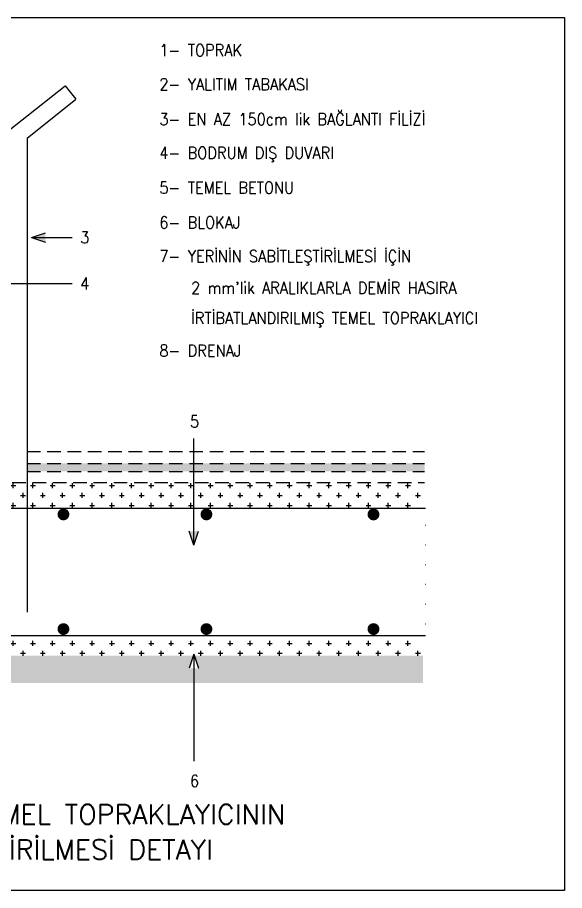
# Model space of a CAD drawing. Header units: millimetres. Extents: x 1852829 to 1882754, y -270850 to -231658.
# Drawn here: x 1857949 to 1858434, y -239024 to -238249 of the extents above; entities that cross this region are included whole.
import ezdxf

# ---------------------------------------------------------------- set-up
doc = ezdxf.new("R2010")
doc.units = ezdxf.units.MM
doc.linetypes.add('DASHED', pattern=[0.75, 0.5, -0.25])
doc.layers.add('DETAYLAR', color=7, linetype='Continuous')
doc.styles.add('ELEKTRIK', font='romanstw.shx', dxfattribs={"height": 0.2})
doc.styles.get("Standard").update_dxf_attribs({"font": 'ARIALN.TTF'})
doc.linetypes.add('DIYAFON-HATTI', pattern='A,12.7,-5.08,["DF",Standard,S=2.54,R=0,X=-2.54,Y=-1.27],-5.08', length=22.86)

# ---------------------------------------------------------------- blocks, each defined once
blk = doc.blocks.new('TD7')
at = {"linetype": 'Continuous', "ltscale": 40}
for points in [[(-53.5, 958.9), (-53.5, 972.6), (-74.2, 965.8)], [(172.7, 531.2), (159, 531.2), (165.9, 510.6)], [(172.7, 328.7), (159, 328.7), (165.9, 349.4)]]:
    blk.add_hatch(color=256, dxfattribs=at).paths.add_polyline_path(points)
h = blk.add_hatch(dxfattribs=at)
h.set_pattern_fill('AR-CONC,_I', color=256, scale=5.833333, style=2)
h.set_pattern_definition([(50, (-23634.8, -8735.487), (41.840177, -3.66054), [4.375, -48.125]), (355, (-23634.8, -8735.487), (-8.09383, 43.877874), [3.5, -38.5]), (100.4514, (-23631.313, -8735.79), (33.74638, 40.217307), [3.71818, -40.89996]), (46.1842, (-23634.8, -8723.82), (62.25573, -9.65528), [6.5625, -72.1875]), (96.6356, (-23629.61, -8724.625), (54.52199, 56.82354), [5.57727, -61.34992]), (351.1842, (-23634.8, -8723.82), (54.52195, 56.82359), [5.25, -57.75]), (21, (-23628.967, -8726.737), (34.81958, -23.4861), [4.375, -48.125]), (326, (-23628.967, -8726.737), (14.193394, 42.30042), [3.5, -38.5]), (71.4514, (-23626.065, -8728.694), (49.012987, 18.81428), [3.71818, -40.89996]), (37.5, (-23634.8, -8735.487), (0.709325, 19.418808), [0, -38.033333, 0, -39.083333, 0, -38.645833]), (7.5, (-23634.8, -8735.487), (15.345723, 23.00735), [0, -22.283333, 0, -37.158333, 0, -14.729167]), (327.5, (-23647.808, -8735.487), (31.139642, -1.315701), [0, -14.583333, 0, -45.5, 0, -60.375]), (317.5, (-23653.642, -8735.487), (34.019193, 5.839457), [0, -18.958333, 0, -30.216667, 0, -42.875])])
edge = h.paths.add_edge_path()
edge.add_line((-491.2, 306.7), (-647.7, 306.7))
edge.add_line((-647.7, 306.7), (-647.7, 623.7))
edge.add_line((-647.7, 623.7), (-491.2, 623.7))
edge.add_line((-491.2, 623.7), (-491.2, 347.1))
edge.add_line((-503.7, 306.7), (504.3, 306.7))
edge.add_line((504.3, 306.7), (504.3, 347.1))
edge.add_line((504.3, 347.1), (-491.2, 347.1))
h = blk.add_hatch(dxfattribs=at)
h.set_pattern_fill('AR-B816C,_I', color=256, scale=0.583333, style=2)
h.set_pattern_definition([(0, (-23634.8, -8647.2173), (4.6666667, 4.6666667), [9.1145833, -0.21875]), (0, (-23639.4666, -8646.9986), (4.6666667, 4.6666667), [9.1145833, -0.21875]), (90, (-23634.8, -8647.2173), (-4.6666667, 4.6666667), [-4.8854167, 4.4479167]), (90, (-23635.0187, -8647.2173), (-4.6666667, 4.6666667), [-4.8854167, 4.4479167])])
h.paths.add_polyline_path([(506.6, 631.5), (-80.8, 631.5), (-80.8, 619.8), (506.6, 619.8)])
h = blk.add_hatch(dxfattribs=at)
h.set_pattern_fill('CROSS,_I', color=256, scale=58.333333, style=2)
h.set_pattern_definition([(0, (-23634.8, -8647.217), (14.583333, 14.583333), [7.291667, -21.875]), (90, (-23631.154, -8650.863), (-14.583333, 14.583333), [7.291667, -21.875])])
h.paths.add_polyline_path([(-492.6, 603.6), (506.6, 603.6), (506.6, 346.6), (-492.6, 346.6)])
edge = h.paths.add_edge_path()
edge.add_line((-468.7, 565.5), (508.3, 565.5))
edge.add_line((-468.7, 565.5), (-468.7, 377.3))
edge.add_line((-468.7, 377.3), (508.3, 377.3))
for p, q in [((-109, 1123), (-24.2, 1190.1)), ((-24.2, 1190.1), (-8.4, 1170)), ((-80.8, 1112.7), (-8.4, 1170)), ((-80.8, 1112.7), (-80.8, 411.4)), ((-74.2, 965.8), (-53.5, 972.6)), ((-74.2, 965.8), (-53.5, 958.9)), ((-74.2, 965.8), (-14.3, 965.8)), ((-140.7, 897.6), (-14.3, 897.6)), ((165.9, 510.6), (165.9, 668.6)), ((-80.8, 631.5), (-80.8, 619.8)), ((-468.7, 565.5), (508.3, 565.5)), ((165.9, 510.6), (159, 531.2)), ((165.9, 510.6), (172.7, 531.2)), ((-468.7, 377.3), (508.3, 377.3)), ((165.9, 349.4), (159, 328.7)), ((165.9, 349.4), (172.7, 328.7)), ((165.9, 349.4), (165.9, 191.4))]:
    blk.add_line(p, q, dxfattribs=at)
at = {"color": 2, "linetype": 'DASHED', "ltscale": 40}
for p, q in [((-80.8, 649), (506.6, 649)), ((-80.8, 631.5), (506.6, 631.5)), ((-80.8, 619.8), (506.6, 619.8)), ((-492.6, 603.6), (506.6, 603.6))]:
    blk.add_line(p, q, dxfattribs=at)
at = {"color": 4, "linetype": 'Continuous', "ltscale": 40}
blk.add_lwpolyline([(-713.5, 1291), (713.5, 1291), (713.5, 0), (-713.5, 0)], close=True, dxfattribs=at)
at = {"linetype": 'Continuous', "ltscale": 40, "const_width": 8.75}
for points in [[(-31.3, 556.2, 1), (-22.6, 556.2, 1)], [(180, 556.2, 1), (188.7, 556.2, 1)], [(426.8, 556.2, 1), (435.6, 556.2, 1)], [(-31.3, 386.6, -1), (-22.6, 386.6, -1)], [(180, 386.6, -1), (188.7, 386.6, -1)], [(426.8, 386.6, -1), (435.6, 386.6, -1)]]:
    blk.add_lwpolyline(points, format="xyb", close=True, dxfattribs=at)
at = {"color": 2, "linetype": 'DIYAFON-HATTI', "lineweight": 0, "ltscale": 40, "style": 'ELEKTRIK', "width": 0.9}
for s, p in [('1- TOPRAK', (114.8, 1233.8)), ('2- YALITIM TABAKASI', (114.8, 1183.4)), ('3- EN AZ 150cm lik BAĞLANTI FİLİZİ', (114.8, 1131.9)), ('4- BODRUM DIŞ DUVARI', (114.8, 1082)), ('5- TEMEL BETONU', (114.8, 1030.5)), ('6- BLOKAJ', (114.8, 979)), ('3', (-2.2, 957.1)), ('7- YERİNİN SABİTLEŞTİRİLMESİ İÇİN', (114.8, 929.2)), ('4', (-2.2, 888.9)), ("    2 mm'lik ARALIKLARLA DEMİR HASIRA", (114.8, 882.6)), ('    İRTİBATLANDIRILMIŞ TEMEL TOPRAKLAYICI', (114.8, 837.8)), ('8- DRENAJ', (114.8, 789.6)), ('5', (160.1, 684.9)), ('6', (160.1, 153.2))]:
    blk.add_text(s, height=17.5, dxfattribs=at).set_placement(p)
at = {"color": 4, "linetype": 'DIYAFON-HATTI', "lineweight": 0, "ltscale": 40, "style": 'ELEKTRIK'}
for s, p in [('TEMEL İÇİNDE TEMEL TOPRAKLAYICININ ', (-446.5, 98)), ('YERLEŞTİRİLMESİ DETAYI', (-270, 46))]:
    blk.add_text(s, height=29.167, dxfattribs=at).set_placement(p)

msp = doc.modelspace()

# ---------------------------------------------------------------- block references
at = {"layer": 'DETAYLAR', "transparency": 33554687, "xscale": 0.6000000000000001, "yscale": 0.6000000000000001, "zscale": 0.6000000000000001}
msp.add_blockref('TD7', (1858005.77, -239023.79), dxfattribs=at)

doc.saveas('drawing.dxf')
